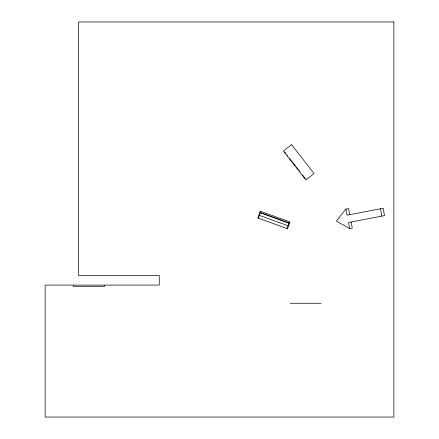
<?xml version="1.0" encoding="UTF-8"?>
<svg xmlns="http://www.w3.org/2000/svg" width="439" height="439" viewBox="0 0 439 439"><rect width="100%" height="100%" fill="white"/><g stroke="black" fill="none" stroke-linecap="round" stroke-linejoin="round"><path stroke-width="0.66" d="M258.362 218.161L260.338 212.58L289.027 222.963L287.051 228.543M349.691 214.682L348.517 208.563L345.883 209.068L336.4 221.047L349.636 228.576L352.27 228.071L351.107 222.019M284.357 152.251L284.659 152.015M285.29 153.452L285.597 153.216L284.966 152.41M290.508 160.158L290.816 159.922L289.729 158.528M297.093 168.609L297.395 168.373M304.035 177.532L304.337 177.296M304.973 178.733L305.275 178.497M290.371 303.272L321.145 303.272M259.806 212.613L289.499 223.363M259.328 215.373L288.061 225.75M285.701 153.354L286.009 153.749M287.133 155.192L287.49 155.653M291.496 160.8L292.314 161.848M293.131 162.896L293.943 163.945M294.13 164.181L295.354 165.755M296.171 166.804L296.989 167.852M297.208 168.137L298.438 169.712M299.25 170.76L300.144 171.907M302.444 174.859L303.135 175.748M303.437 176.132L303.7 176.473M304.095 176.983L304.441 177.427M380.487 208.75L381.897 216.092M345.883 209.068L347.057 215.187L383.121 208.245L384.531 215.582L348.473 222.529L349.636 228.576M104.57 285.098L104.57 286.316L73.313 286.316L73.313 285.098M260.305 211.225L257.863 217.98L287.556 228.724L289.998 221.969L260.305 211.225M291.589 144.689L283.418 151.049L305.906 179.935L314.077 173.575L291.589 144.689M393.865 21.95L78.581 21.95L78.581 275.533L159.28 275.533L159.28 285.098L45.135 285.098L45.135 417.05L393.865 417.05L393.865 21.95"/></g></svg>
